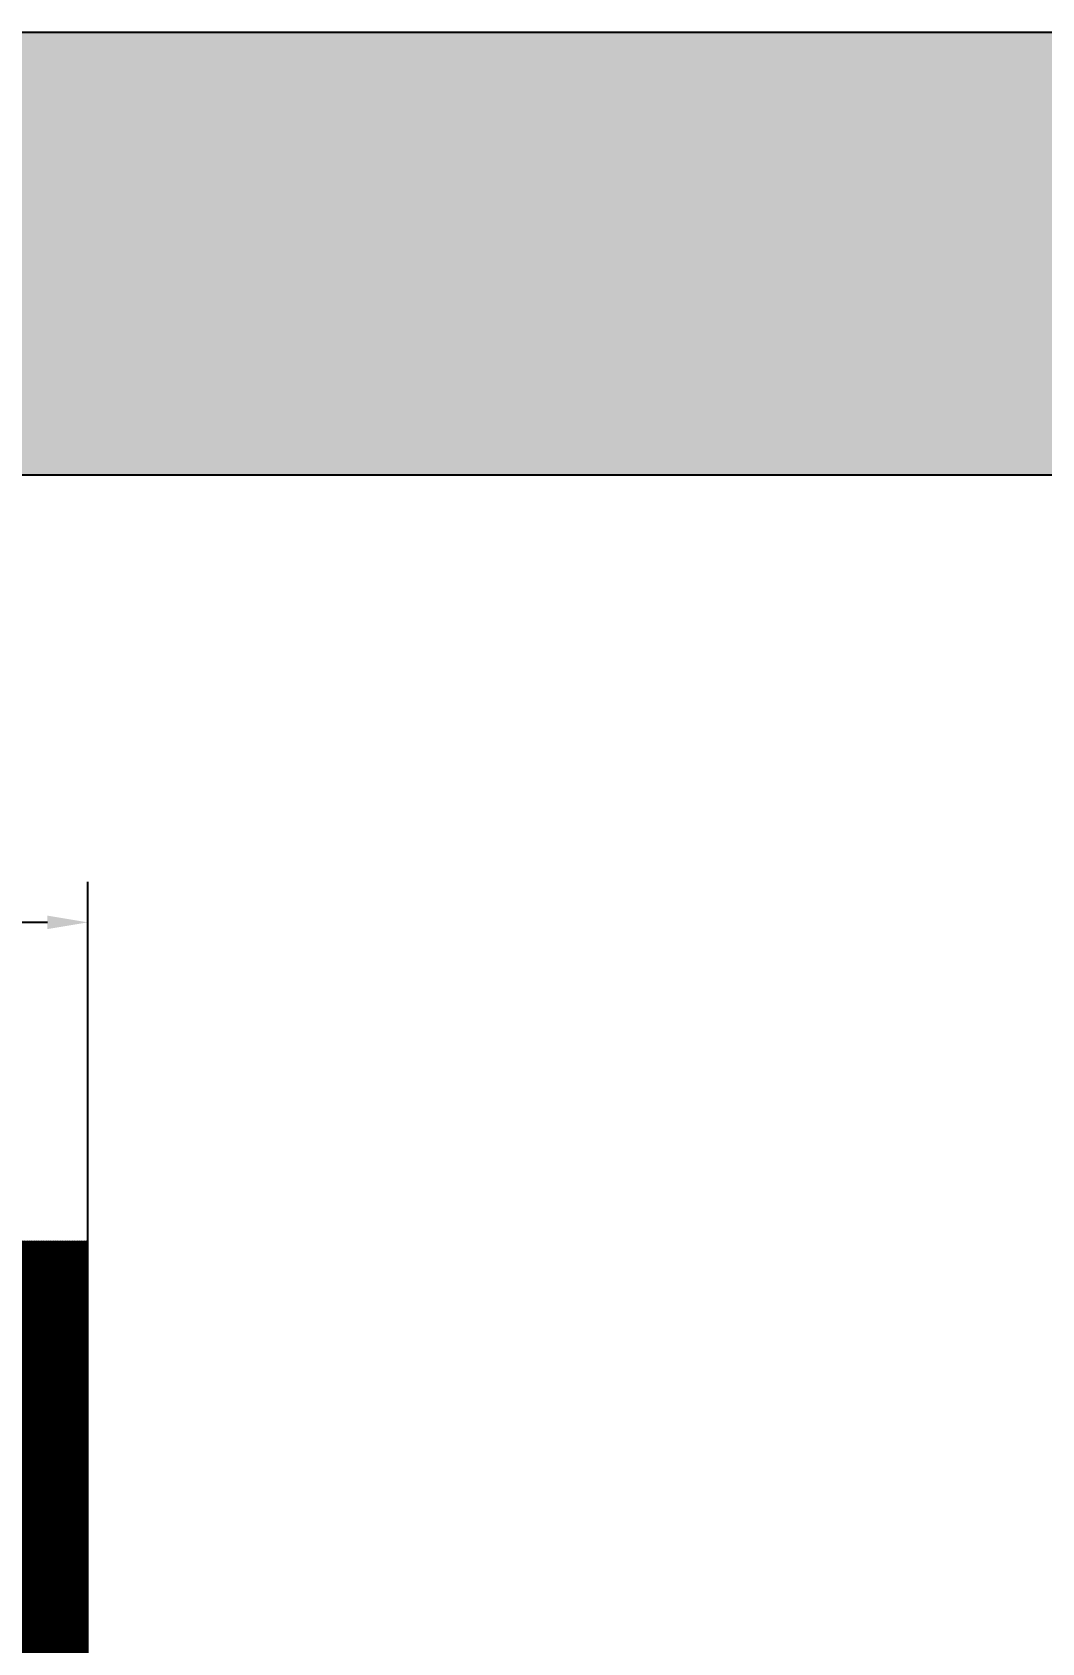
# Model space of a CAD drawing. Header units: feet. Extents: x 36275 to 37218, y -947 to -334.
# Drawn here: x 36921.2 to 36996.2, y -453.8 to -334.2 of the extents above; entities that cross this region are included whole.
import ezdxf

# ---------------------------------------------------------------- set-up
doc = ezdxf.new("R2010")
doc.units = ezdxf.units.FT
doc.header["$MEASUREMENT"] = 0
doc.header["$PDMODE"] = 35
doc.layers.add('hatch', color=252, linetype='Continuous')
doc.layers.add('PinCAD.com', color=7, linetype='Continuous')
doc.layers.add('SLAB LINE', color=50, linetype='Continuous', lineweight=30)
doc.layers.add('wall', color=7, linetype='Continuous', lineweight=40)
doc.styles.add('plan', font='trebuc.ttf')
doc.dimstyles.new('WORKING', dxfattribs={"dimtxt": 6, "dimasz": 3, "dimexe": 3, "dimexo": 4, "dimgap": 1, "dimtad": 0, "dimdec": 3, "dimzin": 3, "dimdsep": 46, "dimlunit": 4, "dimtxsty": 'plan', "dimcen": 0.09, "dimclrd": 256, "dimclre": 256, "dimclrt": 7, "dimadec": 0, "dimazin": 0, "dimtfac": 1, "dimtdec": 3, "dimtmove": 1, "dimatfit": 3, "dimfxl": 12, "dimtolj": 1, "dimtzin": 0, "dimlwd": -1, "dimlwe": -1, "dimarcsym": 0})

# ---------------------------------------------------------------- blocks, each defined once
blk = doc.blocks.new('*D8')
at = {"layer": 'Defpoints', "color": 0, "lineweight": 0, "transparency": 16777216}
for p in [(36925.31314333927, -400.2845081454798), (36517.31314333927, -453.5753248443623), (36925.31314333927, -453.5753248443623)]:
    blk.add_point(p, dxfattribs=at)
at = {"layer": 'hatch', "transparency": 16777216}
for p, q in [((36517.31314333927, -449.5753248443623), (36517.31314333927, -397.2845081454798)), ((36925.31314333927, -449.5753248443623), (36925.31314333927, -397.2845081454798)), ((36520.31314333927, -400.2845081454798), (36710.66061808675, -400.2845081454798)), ((36922.31314333927, -400.2845081454798), (36731.96566859179, -400.2845081454798))]:
    blk.add_line(p, q, dxfattribs=at)
at = {"layer": 'hatch', "lineweight": 0, "transparency": 16777216}
for points in [[(36520.31314333927, -399.7845081454798), (36520.31314333927, -400.7845081454798), (36517.31314333927, -400.2845081454798)], [(36922.31314333927, -399.7845081454798), (36922.31314333927, -400.7845081454798), (36925.31314333927, -400.2845081454798)]]:
    blk.add_solid(points, dxfattribs=at)
at = {"layer": 'hatch', "color": 7, "lineweight": 0, "transparency": 16777216, "insert": (36721.31314333927, -400.2845081454798), "char_height": 6, "attachment_point": 5, "style": 'plan'}
blk.add_mtext('\\A1;34\'-0"', dxfattribs=at)

msp = doc.modelspace()

# ---------------------------------------------------------------- hatches: boundary and pattern name
at = {"layer": 'PinCAD.com'}
h = msp.add_hatch(color=8, dxfattribs=at)
h.dxf.hatch_style = 1
h.paths.add_polyline_path([(37185.64769307408, -367.0631018517267), (37185.64769307408, -914.0938615823969), (36848.04717920101, -914.0938615823969), (36848.04717920101, -946.9454245496473), (37218.49925604133, -946.9454245496474), (37218.49925604133, -334.2115388844763), (36917.71697500041, -334.2115388844763), (36917.71697500041, -367.0631018517267)])
h.paths.add_polyline_path([(36591.25322603569, -367.0631018517267), (36591.25322603569, -334.2115388844763), (36274.56039979382, -334.2115388844763), (36274.56039979382, -946.9454245496472), (36637.7119271899, -946.9454245496473), (36637.7119271899, -914.0938615823969), (36307.41196276107, -914.0938615823969), (36307.41196276107, -367.0631018517267)])
at = {"layer": 'SLAB LINE'}
h = msp.add_hatch(dxfattribs=at)
h.set_pattern_fill('ANSI31', color=8)
h.set_pattern_definition([(45, (0, 0), (-0.08838834764831845, 0.08838834764831845), [])])
h.paths.add_polyline_path([(36818.31314333927, -423.9395204819273), (36751.31314333927, -423.9395204819273), (36751.31314333927, -428.9395204819275), (36771.31314333927, -428.9395204819275), (36771.31314333928, -548.939520481927), (36759.31314333928, -548.9395204819268), (36759.31314333928, -553.9395204819268), (36781.31314333927, -553.9395204819273), (36781.31314333927, -548.9395204819273), (36776.31314333928, -548.939520481927), (36776.31314333927, -428.9395204819275), (36818.31314333927, -428.9395204819274)])
h.paths.add_polyline_path([(36925.31314333927, -423.9395204819273), (36878.31314333927, -423.9395204819273), (36878.31314333927, -428.9395204819273), (36920.31314333927, -428.9395204819273), (36920.31314333927, -458.939520481927), (36925.31314333927, -458.939520481927)])
h.paths.add_polyline_path([(36925.31314333927, -518.939520481927), (36920.31314333927, -518.939520481927), (36920.31314333927, -548.939520481927), (36822.45600048213, -548.9395204819273), (36822.45600048213, -553.9395204819273), (36831.31314333927, -553.939520481927), (36831.31314333928, -602.0823776247887), (36835.17028619641, -602.0823776247887), (36836.31314333927, -602.0823776247887), (36836.31314333927, -553.939520481927), (36920.31314333927, -553.939520481927), (36920.31314333927, -565.939520481927), (36925.31314333927, -565.939520481927)])

# ---------------------------------------------------------------- linework, layer by layer
at = {"layer": 'PinCAD.com'}
for points in [[(36274.56039979382, -334.2115388844763), (37218.49925604133, -334.2115388844763), (37218.49925604133, -946.9454245496473), (36274.56039979382, -946.9454245496473)], [(36307.41196276107, -367.0631018517267), (37185.64769307408, -367.0631018517267), (37185.64769307408, -914.0938615823969), (36307.41196276107, -914.0938615823969)]]:
    msp.add_lwpolyline(points, close=True, dxfattribs=at)
at = {"layer": 'wall', "lineweight": 0}
for p, q in [((36517.31314333927, -423.9395204819273), (36925.31314333927, -423.9395204819273)), ((36925.31314333927, -423.9395204819273), (36925.31314333927, -832.9395204819273))]:
    msp.add_line(p, q, dxfattribs=at)

# ---------------------------------------------------------------- dimensions: what is measured, and where the dimension line sits
at = {"layer": 'hatch', "lineweight": 0}
dim = msp.add_linear_dim(base=(36925.31314333927, -400.2845081454798), p1=(36517.31314333927, -453.5753248443623), p2=(36925.31314333927, -453.5753248443623), dimstyle='WORKING', dxfattribs=at)
dim.commit()
dim.dimension.update_dxf_attribs({"geometry": '*D8', "text_midpoint": (36721.31314333927, -400.2845081454798)})

doc.saveas('drawing.dxf')
